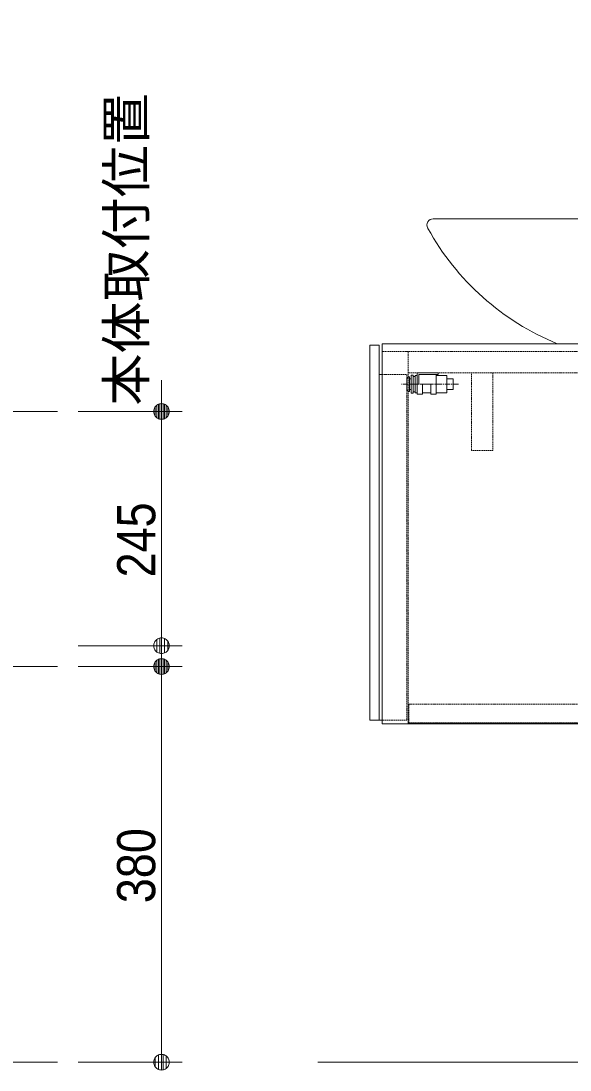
# Model space of a CAD drawing. Units: millimetres, scale not verified. Extents: x -6062 to 6062, y -3045 to 3045.
# Drawn here: x 953 to 1480, y -2078 to -1070 of the extents above; entities that cross this region are included whole.
import ezdxf
from ezdxf.enums import TextEntityAlignment as Align

# ---------------------------------------------------------------- set-up
doc = ezdxf.new("R2010")
doc.units = ezdxf.units.MM
doc.header["$LTSCALE"] = 20
for name, pattern in [('CHAIN1', [8, 5, -1, 1, -1]), ('DASHED1', [1.8, 1.2, -0.6]), ('DOUBLE_CHAIN1', [8.8, 5, -1, 0.6, -0.6, 0.6, -1])]:
    doc.linetypes.add(name, pattern=pattern)
for name, color, linetype, lineweight in [('0-1_5ボウル・キャビネット', 7, 'Continuous', 9), ('0-2_2寸法-2', 7, 'Continuous', 9), ('0-3_0', 7, 'Continuous', 9), ('0-4_2寸法-1', 7, 'Continuous', 9)]:
    doc.layers.add(name, color=color, linetype=linetype, lineweight=lineweight)
doc.styles.add('ＭＳ Ｐゴシック', font='')
doc.styles.get('ＭＳ Ｐゴシック').set_extended_font_data('MS PGothic')

# ---------------------------------------------------------------- blocks, each defined once
blk = doc.blocks.new('_Dot')
at = {"layer": '0-3_0'}
for p, q in [((-10, 0), (-20, 0)), ((9.78, 2), (-9.78, 2)), ((7.99, 6), (-7.99, 6)), ((9.16, -3.98), (-9.16, -3.98)), ((6, -7.98), (-6, -7.98))]:
    blk.add_line(p, q, dxfattribs=at)
for points in [[(10, 0), (9.92, 1.25), (9.69, 2.49), (9.3, 3.68), (8.76, 4.82), (8.09, 5.88), (7.29, 6.85), (6.37, 7.71), (5.36, 8.44), (4.26, 9.05), (3.09, 9.51), (1.87, 9.82), (0.63, 9.98), (-0.63, 9.98), (-1.87, 9.82), (-3.09, 9.51), (-4.26, 9.05), (-5.36, 8.44), (-6.37, 7.71), (-7.29, 6.85), (-8.09, 5.88), (-8.76, 4.82), (-9.3, 3.68), (-9.69, 2.49), (-9.92, 1.25), (-10, 0), (0, 0)], [(-10, 0), (-9.92, -1.25), (-9.69, -2.49), (-9.3, -3.68), (-8.76, -4.82), (-8.09, -5.88), (-7.29, -6.85), (-6.37, -7.71), (-5.36, -8.44), (-4.26, -9.05), (-3.09, -9.51), (-1.87, -9.82), (-0.63, -9.98), (0.63, -9.98), (1.87, -9.82), (3.09, -9.51), (4.26, -9.05), (5.36, -8.44), (6.37, -7.71), (7.29, -6.85), (8.09, -5.88), (8.76, -4.82), (9.3, -3.68), (9.69, -2.49), (9.92, -1.25), (10, 0), (0, 0)]]:
    blk.add_lwpolyline(points, close=True, dxfattribs=at)
blk = doc.blocks.new('グループ-44')
at = {"layer": '0-1_5ボウル・キャビネット'}
blk.add_line((62514, -28541), (62674, -28541), dxfattribs=at)
for points in [[(62414, -28211), (62374, -28211), (62374, -28541), (62414, -28541)], [(62774, -28211), (62984, -28211), (62984, -28541), (62774, -28541)]]:
    blk.add_lwpolyline(points, dxfattribs=at)
blk = doc.blocks.new('グループ-45')
at = {"layer": '0-1_5ボウル・キャビネット', "linetype": 'CHAIN1'}
blk.add_line((63204, -28376), (62110, -28376), dxfattribs=at)
at = {"layer": '0-1_5ボウル・キャビネット'}
for points in [[(62298, -28546), (62298, -28206), (62334, -28206), (62334, -28546)], [(62414, -28376), (62414, -28160), (62814, -28160), (62814, -28190), (62444, -28190), (62444, -28376)], [(62414, -28376), (62444, -28376), (62444, -28190), (62774, -28190), (62774, -28570), (62674, -28570), (62674, -28376), (62514, -28376), (62514, -28570), (62414, -28570)], [(62242, -28234), (62262, -28234), (62262, -28518), (62242, -28518), (62210, -28486), (62210, -28266)], [(62262, -28481), (62262, -28271), (62298, -28271), (62298, -28481)], [(62334, -28521), (62334, -28231), (62374, -28231), (62374, -28521)], [(62984, -28476), (62984, -28276), (63104, -28276), (63104, -28476)]]:
    blk.add_lwpolyline(points, close=True, dxfattribs=at)
blk.add_blockref('グループ-44', (0, 0), dxfattribs=at)
blk = doc.blocks.new('グループ-46')
at = {"layer": '0-1_5ボウル・キャビネット', "linetype": 'DASHED1'}
for p, q in [((72500, -27750), (61740, -27750)), ((62240, -27750), (62240, -34900)), ((72500, -28160), (62250, -28160)), ((72090, -28160), (72090, -34462)), ((72090, -30160), (72500, -30160)), ((67900, -34520), (67900, -34880))]:
    blk.add_line(p, q, dxfattribs=at)
at = {"layer": '0-1_5ボウル・キャビネット'}
for p, q in [((61680, -28190), (61740, -28190)), ((61680, -34830), (61740, -34830)), ((62240, -34890), (72500, -34890))]:
    blk.add_line(p, q, dxfattribs=at)
for points in [[(61740, -27600), (72500, -27600), (72500, -34900), (61740, -34900)], [(61680, -34830), (61500, -34830), (61500, -27630), (61680, -27630)]]:
    blk.add_lwpolyline(points, close=True, dxfattribs=at)
at = {"layer": '0-1_5ボウル・キャビネット', "linetype": 'DASHED1'}
for points in [[(61740, -28190), (62210, -28190), (62210, -34830), (61740, -34830)], [(63865, -28160), (63865, -29650), (63455, -29650), (63455, -28160)], [(67130, -34520), (67130, -34460), (72500, -34460)]]:
    blk.add_lwpolyline(points, dxfattribs=at)
blk.add_lwpolyline([(62250, -34520), (72500, -34520), (72500, -34880), (62250, -34880)], close=True, dxfattribs=at)
at = {"layer": '0-1_5ボウル・キャビネット'}
blk.add_blockref('グループ-45', (0, 0), dxfattribs=at)
blk = doc.blocks.new('グループ-61')
at = {"layer": '0-1_5ボウル・キャビネット'}
for p, q in [((62614.9, -25377.9), (62619, -25385.4)), ((71480, -25200), (62720, -25200)), ((65103.5, -27600), (71398.5, -27600))]:
    blk.add_line(p, q, dxfattribs=at)
at = {"layer": '0-1_5ボウル・キャビネット', "linetype": 'DASHED1'}
blk.add_lwpolyline([(65960, -26860), (66100, -27000), (66100, -27600), (67100, -27600), (67100, -27000), (67240, -26860)], dxfattribs=at)
at = {"layer": '0-1_5ボウル・キャビネット'}
for centre, radius, start, end in [((62720, -25320), 120, 90, 208.84718), ((66998.6, -22973.1), 5000, 208.84718, 247.72721), ((58600, -25320), 13000, 349.89896, 0), ((71480, -25320), 120, 0, 90)]:
    blk.add_arc(centre, radius, start, end, dxfattribs=at)

msp = doc.modelspace()

# ---------------------------------------------------------------- linework, layer by layer
at = {"layer": '0-1_5ボウル・キャビネット', "linetype": 'DOUBLE_CHAIN1'}
for p, q in [((987.5, -1445), (-12.5, -1445)), ((987.5, -1690), (-12.5, -1690))]:
    msp.add_line(p, q, dxfattribs=at)
at = {"layer": '0-1_5ボウル・キャビネット'}
msp.add_line((987.5, -2070), (-12.5, -2070), dxfattribs=at)
msp.add_lwpolyline([(1837.5, -1070), (1837.5, -2070), (1237.5, -2070)], dxfattribs=at)
at = {"layer": '0-2_2寸法-2'}
for p, q in [((1087.5, -1429.99), (1087.5, -1414.99)), ((1087.5, -1429.99), (1087.5, -1414.99)), ((1007.5, -1445), (1107.5, -1445)), ((1007.5, -1445), (1107.5, -1445)), ((1087.5, -1690), (1087.5, -1445)), ((1087.5, -1670), (1087.5, -1445)), ((1007.5, -1670), (1107.5, -1670)), ((1007.5, -1690), (1107.5, -1690)), ((1087.5, -1685.01), (1087.5, -1700.01)), ((1087.5, -1705.01), (1087.5, -1720.01))]:
    msp.add_line(p, q, dxfattribs=at)
at = {"layer": '0-4_2寸法-1'}
for p, q in [((1007.5, -1445), (1107.5, -1445)), ((1087.5, -1674.99), (1087.5, -1460.01)), ((1007.5, -1690), (1107.5, -1690)), ((1007.5, -1690), (1107.5, -1690)), ((1087.5, -1705.01), (1087.5, -2054.99)), ((1007.5, -2070), (1107.5, -2070))]:
    msp.add_line(p, q, dxfattribs=at)

# ---------------------------------------------------------------- block references
at = {"layer": '0-1_5ボウル・キャビネット', "xscale": 0.05, "yscale": 0.05}
for name in ['グループ-61', 'グループ-46']:
    msp.add_blockref(name, (-1787.5, 0), dxfattribs=at)
at = {"layer": '0-2_2寸法-2', "xscale": 0.7503418, "yscale": 0.7503418}
for p, rotation in [((1087.5, -1445), 270), ((1087.5, -1445), 270), ((1087.5, -1670), 90), ((1087.5, -1690), 90)]:
    msp.add_blockref('_Dot', p, dxfattribs=dict(at, rotation=rotation))
at = {"layer": '0-4_2寸法-1', "xscale": 0.7503418, "yscale": 0.7503418}
for p, rotation in [((1087.5, -1445), 90), ((1087.5, -1690), 270), ((1087.5, -1690), 90), ((1087.5, -2070), 270)]:
    msp.add_blockref('_Dot', p, dxfattribs=dict(at, rotation=rotation))

# ---------------------------------------------------------------- texts
at = {"layer": '0-2_2寸法-2', "style": 'ＭＳ Ｐゴシック'}
msp.add_text('本体取付位置', height=36.66, rotation=90, dxfattribs=at).set_placement((1082.81, -1439.39), align=Align.BOTTOM_LEFT)
msp.add_text('本体取付位置', height=36.66, rotation=90, dxfattribs=at).set_placement((1082.81, -1439.39), align=Align.BOTTOM_LEFT)
at = {"layer": '0-4_2寸法-1', "style": 'ＭＳ Ｐゴシック', "width": 0.9}
for s, p in [('245', (1092.56, -1604.39)), ('380', (1092.46, -1917.28))]:
    msp.add_text(s, height=36.66, rotation=90, dxfattribs=at).set_placement(p, align=Align.BOTTOM_LEFT)

doc.saveas('drawing.dxf')
